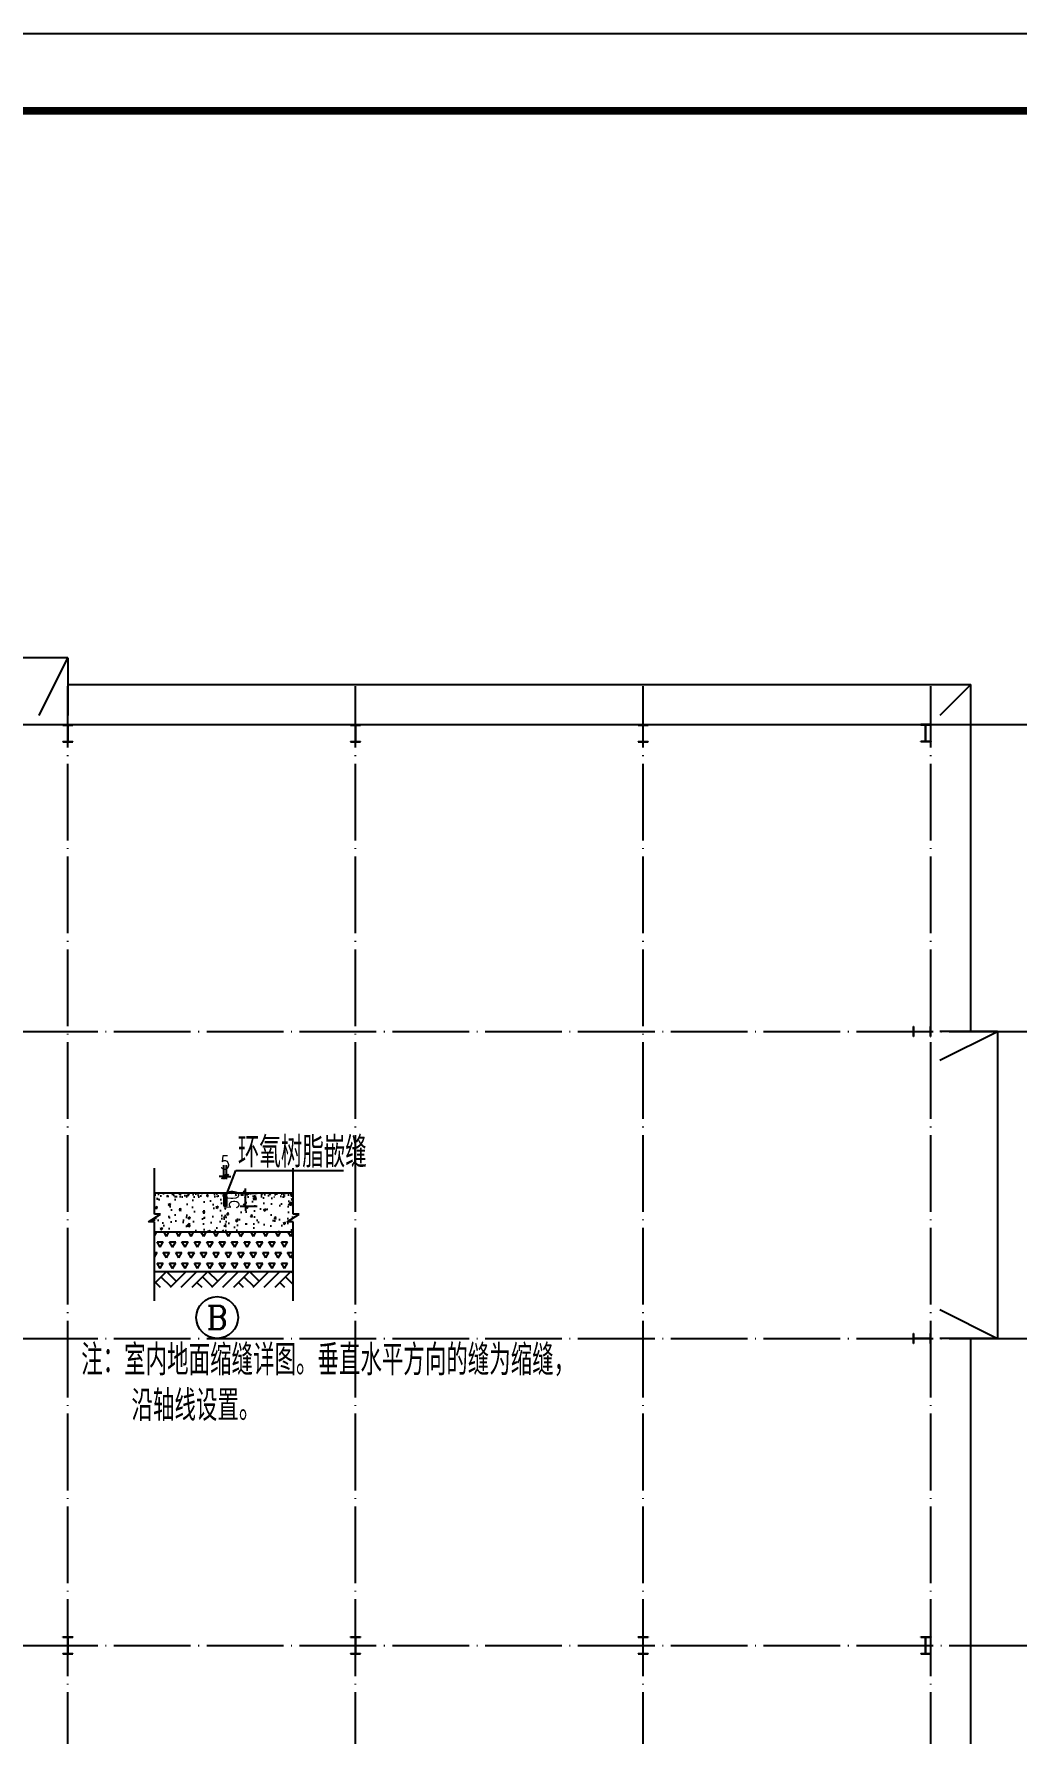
# Model space of a CAD drawing. Extents: x -266287 to 275962, y -324567 to 363765.
# Drawn here: x -120001 to -94392, y 66148 to 110433 of the extents above; entities that cross this region are included whole.
import ezdxf
from ezdxf.enums import TextEntityAlignment as Align

# ---------------------------------------------------------------- set-up
doc = ezdxf.new("R2010")
doc.units = 0
doc.header["$LTSCALE"] = 1000
doc.linetypes.add('DOTE', pattern=[2.42, 2, -0.2, 0.02, -0.2])
doc.layers.get('0').update_dxf_attribs({"linetype": 'CONTINUOUS'})
doc.layers.get('Defpoints').update_dxf_attribs({"linetype": 'CONTINUOUS'})
for name, color, linetype in [('AXIS', 3, 'CONTINUOUS'), ('DOTE', 1, 'DOTE'), ('PUB_DIM', 3, 'CONTINUOUS'), ('PUB_TEXT', 7, 'CONTINUOUS'), ('PUB_TITLE', 4, 'CONTINUOUS'), ('STAIR', 2, 'CONTINUOUS'), ('WALL', 9, 'CONTINUOUS'), ('WINDOW', 4, 'CONTINUOUS')]:
    doc.layers.add(name, color=color, linetype=linetype)
doc.layers.add('填充', color=7, linetype='CONTINUOUS', true_color=0xa08037)
doc.styles.add('_HZTXT', font='txt.shx', dxfattribs={"width": 0.8, "bigfont": 'hztxt.shx'})
doc.styles.add('COMPLEX', font='COMPLEX')
doc.styles.add('DIM_FONT', font='SIMPLEX.shx', dxfattribs={"width": 0.8})
doc.dimstyles.new('DIMN120', dxfattribs={"dimscale": 1.2, "dimtxt": 300, "dimasz": 100, "dimexe": 250, "dimexo": 300, "dimgap": 150, "dimtad": 1, "dimdec": 0, "dimzin": 0, "dimdsep": 46, "dimtxsty": 'DIM_FONT', "dimblk": 'ARCHTICK', "dimcen": 0.09, "dimclrt": 7, "dimazin": 2, "dimtfac": 1, "dimtdec": 0, "dimtix": 1, "dimtmove": 2, "dimatfit": 3, "dimfxl": 0, "dimtolj": 1, "dimtzin": 0, "dimarcsym": 0})

# ---------------------------------------------------------------- blocks, each defined once
blk = doc.blocks.new('_ArchTick')
at = {"color": 0, "linetype": 'ByBlock', "const_width": 0.4}
blk.add_lwpolyline([(-0.5, -0.5), (0.5, 0.5)], dxfattribs=at)
blk = doc.blocks.new('*D36')
at = {"layer": 'AXIS', "color": 0, "lineweight": -2}
for p, q in [((-114624, 80222), (-114182, 80222)), ((-114482, 80222), (-114482, 80342)), ((-114482, 79881), (-114482, 80222)), ((-114624, 79881), (-114182, 79881)), ((-114482, 79881), (-114482, 79761))]:
    blk.add_line(p, q, dxfattribs=at)
at = {"layer": 'Defpoints', "color": 0}
for p in [(-114984, 80222), (-114482, 80222), (-114984, 79881)]:
    blk.add_point(p, dxfattribs=at)
at = {"layer": 'AXIS', "color": 0, "lineweight": -2, "xscale": 120, "yscale": 120, "zscale": 120}
for p, rotation in [((-114482, 80222), 270), ((-114482, 79881), 90)]:
    blk.add_blockref('_ArchTick', p, dxfattribs=dict(at, rotation=rotation))
at = {"layer": 'AXIS', "color": 7, "insert": (-114842, 80051), "char_height": 360, "attachment_point": 5, "rotation": 90, "style": 'DIM_FONT'}
blk.add_mtext('\\A1;50', dxfattribs=at)
blk = doc.blocks.new('*D37')
at = {"layer": 'AXIS', "color": 0, "lineweight": -2}
for p, q in [((-115052, 80652), (-115172, 80652)), ((-115052, 80582), (-115052, 80952)), ((-115052, 80652), (-114984, 80652)), ((-114984, 80582), (-114984, 80952)), ((-114984, 80652), (-114864, 80652))]:
    blk.add_line(p, q, dxfattribs=at)
at = {"layer": 'Defpoints', "color": 0}
for p in [(-114984, 80652), (-115052, 80222), (-114984, 80222)]:
    blk.add_point(p, dxfattribs=at)
at = {"layer": 'AXIS', "color": 0, "lineweight": -2, "xscale": 120, "yscale": 120, "zscale": 120}
blk.add_blockref('_ArchTick', (-115052, 80652), dxfattribs=at)
at = {"layer": 'AXIS', "color": 0, "lineweight": -2, "xscale": 120, "yscale": 120, "zscale": 120, "rotation": 180}
blk.add_blockref('_ArchTick', (-114984, 80652), dxfattribs=at)
at = {"layer": 'AXIS', "color": 7, "insert": (-115018, 81012), "char_height": 360, "attachment_point": 5, "style": 'DIM_FONT'}
blk.add_mtext('\\A1;5', dxfattribs=at)

msp = doc.modelspace()

# ---------------------------------------------------------------- hatches: boundary and pattern name
h = msp.add_hatch(color=256)
h.paths.add_polyline_path([(-119115.20461, 92433.30504), (-119247.07261, 92433.30504), (-119247.07261, 92421.90024), (-119119.00621, 92421.90024), (-119119.00621, 91994.54984), (-119247.07261, 91994.54984), (-119247.07261, 91983.14504), (-119115.20461, 91983.14504)])
h.paths.add_polyline_path([(-118983.33661, 92433.30504), (-119115.20461, 92433.30504), (-119115.20461, 91983.14504), (-118983.33661, 91983.14504), (-118983.33661, 91994.54984), (-119111.40301, 91994.54984), (-119111.40301, 92421.90024), (-118983.33661, 92421.90024)])
h = msp.add_hatch(color=256)
h.paths.add_polyline_path([(-111615.20461, 92433.30504), (-111747.07261, 92433.30504), (-111747.07261, 92421.90024), (-111619.00621, 92421.90024), (-111619.00621, 91994.54984), (-111747.07261, 91994.54984), (-111747.07261, 91983.14504), (-111615.20461, 91983.14504)])
h.paths.add_polyline_path([(-111483.33661, 92433.30504), (-111615.20461, 92433.30504), (-111615.20461, 91983.14504), (-111483.33661, 91983.14504), (-111483.33661, 91994.54984), (-111611.40301, 91994.54984), (-111611.40301, 92421.90024), (-111483.33661, 92421.90024)])
h = msp.add_hatch(color=256)
h.paths.add_polyline_path([(-104115.20461, 92433.30504), (-104247.07261, 92433.30504), (-104247.07261, 92421.90024), (-104119.00621, 92421.90024), (-104119.00621, 91994.54984), (-104247.07261, 91994.54984), (-104247.07261, 91983.14504), (-104115.20461, 91983.14504)])
h.paths.add_polyline_path([(-103983.33661, 92433.30504), (-104115.20461, 92433.30504), (-104115.20461, 91983.14504), (-103983.33661, 91983.14504), (-103983.33661, 91994.54984), (-104111.40301, 91994.54984), (-104111.40301, 92421.90024), (-103983.33661, 92421.90024)])
h = msp.add_hatch(color=256)
h.paths.add_polyline_path([(-96747.07261, 92433.30504), (-96615.20461, 92433.30504), (-96615.20461, 92421.90024), (-96743.27101, 92421.90024), (-96743.27101, 91994.54984), (-96615.20461, 91994.54984), (-96615.20461, 91983.14504), (-96747.07261, 91983.14504)])
h.paths.add_polyline_path([(-96878.94061, 92433.30504), (-96747.07261, 92433.30504), (-96747.07261, 91983.14504), (-96878.94061, 91983.14504), (-96878.94061, 91994.54984), (-96750.87421, 91994.54984), (-96750.87421, 92421.90024), (-96878.94061, 92421.90024)])
h = msp.add_hatch(color=256)
h.paths.add_polyline_path([(-96615.20461, 84433.30504), (-96615.20461, 84301.43704), (-96626.60941, 84301.43704), (-96626.60941, 84429.50344), (-97053.95981, 84429.50344), (-97053.95981, 84301.43704), (-97065.36461, 84301.43704), (-97065.36461, 84433.30504)])
h.paths.add_polyline_path([(-96615.20461, 84565.17304), (-96615.20461, 84433.30504), (-97065.36461, 84433.30504), (-97065.36461, 84565.17304), (-97053.95981, 84565.17304), (-97053.95981, 84437.10664), (-96626.60941, 84437.10664), (-96626.60941, 84565.17304)])
h = msp.add_hatch(color=256)
h.paths.add_polyline_path([(-96626.60941, 84565.17304), (-96615.20461, 84565.17304)], flags=17)
h.paths.add_polyline_path([(-96626.60941, 84301.43704), (-96626.60941, 84429.50344), (-97053.95981, 84429.50344), (-97053.95981, 84301.43704), (-97065.36461, 84301.43704), (-97065.36461, 84565.17304), (-97053.95981, 84565.17304), (-97053.95981, 84437.10664), (-96626.60941, 84437.10664), (-96626.60941, 84565.17304), (-96615.20461, 84565.17304), (-96615.20461, 84301.43704)])
h.paths.add_polyline_path([(-96626.60941, 84301.43704), (-96615.20461, 84301.43704)], flags=17)
h.paths.add_polyline_path([(-96626.60941, 84565.17304), (-96615.20461, 84565.17304)], flags=16)
h.paths.add_polyline_path([(-96626.60941, 84301.43704), (-96626.60941, 84429.50344), (-97053.95981, 84429.50344), (-97053.95981, 84301.43704), (-97065.36461, 84301.43704), (-97065.36461, 84565.17304), (-97053.95981, 84565.17304), (-97053.95981, 84437.10664), (-96626.60941, 84437.10664), (-96626.60941, 84565.17304), (-96615.20461, 84565.17304), (-96615.20461, 84301.43704)], flags=17)
h.paths.add_polyline_path([(-96615.20461, 84301.43704), (-96615.20461, 84565.17304)], flags=17)
h.paths.add_polyline_path([(-96626.60941, 84301.43704), (-96615.20461, 84301.43704)], flags=16)
h.paths.add_polyline_path([(-96626.60941, 84301.43704), (-96626.60941, 84429.50344)], flags=16)
h.paths.add_polyline_path([(-96626.60941, 84437.10664), (-96626.60941, 84565.17304)], flags=16)
h = msp.add_hatch(color=256)
h.paths.add_polyline_path([(-96615.20461, 76433.30504), (-96615.20461, 76301.43704), (-96626.60941, 76301.43704), (-96626.60941, 76429.50344), (-97053.95981, 76429.50344), (-97053.95981, 76301.43704), (-97065.36461, 76301.43704), (-97065.36461, 76433.30504)])
h.paths.add_polyline_path([(-96615.20461, 76565.17304), (-96615.20461, 76433.30504), (-97065.36461, 76433.30504), (-97065.36461, 76565.17304), (-97053.95981, 76565.17304), (-97053.95981, 76437.10664), (-96626.60941, 76437.10664), (-96626.60941, 76565.17304)])
h = msp.add_hatch(color=256)
h.paths.add_polyline_path([(-96626.60941, 76565.17304), (-96615.20461, 76565.17304)], flags=17)
h.paths.add_polyline_path([(-96626.60941, 76301.43704), (-96626.60941, 76429.50344), (-97053.95981, 76429.50344), (-97053.95981, 76301.43704), (-97065.36461, 76301.43704), (-97065.36461, 76565.17304), (-97053.95981, 76565.17304), (-97053.95981, 76437.10664), (-96626.60941, 76437.10664), (-96626.60941, 76565.17304), (-96615.20461, 76565.17304), (-96615.20461, 76301.43704)])
h.paths.add_polyline_path([(-96626.60941, 76301.43704), (-96615.20461, 76301.43704)], flags=17)
h.paths.add_polyline_path([(-96626.60941, 76565.17304), (-96615.20461, 76565.17304)], flags=16)
h.paths.add_polyline_path([(-96626.60941, 76301.43704), (-96626.60941, 76429.50344), (-97053.95981, 76429.50344), (-97053.95981, 76301.43704), (-97065.36461, 76301.43704), (-97065.36461, 76565.17304), (-97053.95981, 76565.17304), (-97053.95981, 76437.10664), (-96626.60941, 76437.10664), (-96626.60941, 76565.17304), (-96615.20461, 76565.17304), (-96615.20461, 76301.43704)], flags=17)
h.paths.add_polyline_path([(-96615.20461, 76301.43704), (-96615.20461, 76565.17304)], flags=17)
h.paths.add_polyline_path([(-96626.60941, 76301.43704), (-96615.20461, 76301.43704)], flags=16)
h.paths.add_polyline_path([(-96626.60941, 76301.43704), (-96626.60941, 76429.50344)], flags=16)
h.paths.add_polyline_path([(-96626.60941, 76437.10664), (-96626.60941, 76565.17304)], flags=16)
h = msp.add_hatch(color=256)
h.paths.add_polyline_path([(-119115.20461, 68658.38504), (-119247.07261, 68658.38504), (-119247.07261, 68646.98024), (-119119.00621, 68646.98024), (-119119.00621, 68219.62984), (-119247.07261, 68219.62984), (-119247.07261, 68208.22504), (-119115.20461, 68208.22504)])
h.paths.add_polyline_path([(-118983.33661, 68658.38504), (-119115.20461, 68658.38504), (-119115.20461, 68208.22504), (-118983.33661, 68208.22504), (-118983.33661, 68219.62984), (-119111.40301, 68219.62984), (-119111.40301, 68646.98024), (-118983.33661, 68646.98024)])
h = msp.add_hatch(color=256)
h.paths.add_polyline_path([(-111615.20461, 68658.38504), (-111747.07261, 68658.38504), (-111747.07261, 68646.98024), (-111619.00621, 68646.98024), (-111619.00621, 68219.62984), (-111747.07261, 68219.62984), (-111747.07261, 68208.22504), (-111615.20461, 68208.22504)])
h.paths.add_polyline_path([(-111483.33661, 68658.38504), (-111615.20461, 68658.38504), (-111615.20461, 68208.22504), (-111483.33661, 68208.22504), (-111483.33661, 68219.62984), (-111611.40301, 68219.62984), (-111611.40301, 68646.98024), (-111483.33661, 68646.98024)])
h = msp.add_hatch(color=256)
h.paths.add_polyline_path([(-104115.20461, 68658.38504), (-104247.07261, 68658.38504), (-104247.07261, 68646.98024), (-104119.00621, 68646.98024), (-104119.00621, 68219.62984), (-104247.07261, 68219.62984), (-104247.07261, 68208.22504), (-104115.20461, 68208.22504)])
h.paths.add_polyline_path([(-103983.33661, 68658.38504), (-104115.20461, 68658.38504), (-104115.20461, 68208.22504), (-103983.33661, 68208.22504), (-103983.33661, 68219.62984), (-104111.40301, 68219.62984), (-104111.40301, 68646.98024), (-103983.33661, 68646.98024)])
h = msp.add_hatch(color=256)
h.paths.add_polyline_path([(-96747.07261, 68658.38504), (-96878.94061, 68658.38504), (-96878.94061, 68646.98024), (-96750.87421, 68646.98024), (-96750.87421, 68219.62984), (-96878.94061, 68219.62984), (-96878.94061, 68208.22504), (-96747.07261, 68208.22504)])
h.paths.add_polyline_path([(-96615.20461, 68658.38504), (-96747.07261, 68658.38504), (-96747.07261, 68208.22504), (-96615.20461, 68208.22504), (-96615.20461, 68219.62984), (-96743.27101, 68219.62984), (-96743.27101, 68646.98024), (-96615.20461, 68646.98024)])
at = {"layer": '填充'}
h = msp.add_hatch(dxfattribs=at)
h.set_pattern_fill('AR-CONC', color=256, scale=1.3608, style=0)
h.set_pattern_definition([(50, (-259238.2, 121620.63), (247.9169, -21.6899), [25.92324, -285.15564]), (355, (-259238.2, 121620.63), (-47.95844, 259.9899), [20.7386, -228.1245]), (100.451, (-259217.55, 121618.83), (199.95936, 238.2988), [22.03135, -242.34487]), (46.1842, (-259238.2, 121689.76), (368.88436, -57.2112), [38.8849, -427.7335]), (96.6356, (-259207.47, 121685), (323.0597, 336.6967), [33.047, -363.5173]), (351.184, (-259238.2, 121689.76), (323.0602, 336.6961), [31.1079, -342.1868]), (21, (-259203.65, 121672.48), (206.31753, -139.16292), [25.92324, -285.15564]), (326, (-259203.65, 121672.48), (84.1002, 250.643), [20.7386, -228.1245]), (71.4514, (-259186.45, 121660.88), (290.41716, 111.48062), [22.03135, -242.34487]), (37.5, (-259238.21, 121620.63), (4.20297, 115.062497), [0, -225.35937, 0, -231.58094, 0, -228.98862]), (7.5, (-259238.21, 121620.63), (90.9282, 136.32573), [0, -132.0357, 0, -220.17472, 0, -87.27491]), (327.5, (-259315.29, 121620.63), (184.51168, -7.795675), [0, -86.4108, 0, -269.6017, 0, -357.74071]), (317.5, (-259349.85, 121620.63), (201.57419, 34.60037), [0, -112.33404, 0, -179.04318, 0, -254.04775])])
h.paths.add_polyline_path([(-116859.42141, 80221.50755), (-116859.42141, 80119.44755), (-115051.86599, 80119.44755), (-115051.86599, 80221.50755)])
h.paths.add_polyline_path([(-113244.31057, 80119.44755), (-113244.31057, 80221.50755), (-114983.82599, 80221.50755), (-114983.82599, 80119.44755)])
msp.add_hatch(color=256, dxfattribs=at).paths.add_polyline_path([(-114983.82599, 80119.44755), (-114983.82599, 80221.50755), (-115051.86599, 80221.50755), (-115051.86599, 80119.44755), (-115051.86599, 79881.30755), (-114983.82599, 79881.30755)])
h = msp.add_hatch(dxfattribs=at)
h.set_pattern_fill('AR-CONC', color=256, scale=3.402, style=0)
h.set_pattern_definition([(50, (47903.27, 826403.95), (619.79224, -54.22477), [64.8081, -712.8891]), (355, (47903.3, 826403.95), (-119.8961, 649.9747), [51.8465, -570.3113]), (100.451, (47954.9, 826399.4), (499.8984, 595.74697), [55.0784, -605.8622]), (46.1842, (47903.3, 826576.8), (922.2109, -143.028), [97.2121, -1069.3337]), (96.6356, (47980.1, 826564.85), (807.6492, 841.7417), [82.6176, -908.7933]), (351.184, (47903.3, 826576.8), (807.6505, 841.7403), [77.7697, -855.4669]), (21, (47989.7, 826533.56), (515.79382, -347.9073), [64.8081, -712.8891]), (326, (47989.7, 826533.56), (210.2505, 626.60746), [51.8465, -570.3113]), (71.4514, (48032.67, 826504.6), (726.0429, 278.70156), [55.0784, -605.8622]), (37.5, (47903.27, 826403.95), (10.50743, 287.65624), [0, -563.39842, 0, -578.95236, 0, -572.47155]), (7.5, (47903.27, 826403.95), (227.32049, 340.81432), [0, -330.08926, 0, -550.4368, 0, -218.18727]), (327.5, (47710.58, 826403.95), (461.279205, -19.48919), [0, -216.027, 0, -674.00424, 0, -894.35178]), (317.5, (47624.17, 826403.95), (503.93548, 86.50092), [0, -280.8351, 0, -447.60794, 0, -635.11938])])
h.paths.add_polyline_path([(-114983.82599, 80119.44755), (-114983.82599, 79200.90755), (-113244.31057, 79200.90755), (-113244.31057, 79473.44431), (-113402.42803, 79473.44431), (-113084.9716, 79670.77145), (-113244.31057, 79670.77145), (-113244.31057, 80119.44755)])
h.paths.add_polyline_path([(-116859.42141, 80119.44755), (-116859.42141, 79670.77145), (-116700.08245, 79670.77145), (-117017.53888, 79473.44431), (-116859.42141, 79473.44431), (-116859.42141, 79200.90755), (-115051.86599, 79200.90755), (-115051.86599, 80119.44755)])
h = msp.add_hatch(dxfattribs=at)
h.set_pattern_fill('AR-CONC', color=256, scale=1.3608, style=0)
h.set_pattern_definition([(50, (-265428.3, 121620.63), (247.9169, -21.6899), [25.92324, -285.15564]), (355, (-265428.3, 121620.63), (-47.95844, 259.9899), [20.7386, -228.1245]), (100.451, (-265407.63, 121618.83), (199.95936, 238.2988), [22.03135, -242.34487]), (46.1842, (-265428.3, 121689.76), (368.88436, -57.2112), [38.8849, -427.7335]), (96.6356, (-265397.55, 121685), (323.0597, 336.6967), [33.047, -363.5173]), (351.184, (-265428.3, 121689.76), (323.0602, 336.6961), [31.1079, -342.1868]), (21, (-265393.73, 121672.48), (206.31753, -139.16292), [25.92324, -285.15564]), (326, (-265393.73, 121672.48), (84.1002, 250.643), [20.7386, -228.1245]), (71.4514, (-265376.53, 121660.88), (290.41716, 111.48062), [22.03135, -242.34487]), (37.5, (-265428.29, 121620.63), (4.20297, 115.062497), [0, -225.35937, 0, -231.58094, 0, -228.98862]), (7.5, (-265428.29, 121620.63), (90.9282, 136.32573), [0, -132.0357, 0, -220.17472, 0, -87.27491]), (327.5, (-265505.37, 121620.63), (184.51168, -7.795675), [0, -86.4108, 0, -269.6017, 0, -357.74071]), (317.5, (-265539.93, 121620.63), (201.57419, 34.60037), [0, -112.33404, 0, -179.04318, 0, -254.04775])])
h.paths.add_polyline_path([(-115051.86599, 79200.90755), (-114983.82599, 79200.90755), (-114983.82599, 79881.30755), (-115051.86599, 79881.30755)])
h = msp.add_hatch(dxfattribs=at)
h.set_pattern_fill('TRIANG', color=256, scale=34.02, style=0)
h.set_pattern_definition([(60, (47903.27, 826403.95), (-162.02019, 280.62727), [162.02025, -162.02025]), (120, (47903.27, 826403.95), (-324.04044, 3e-05), [162.02025, -162.02025]), (0, (47822.26, 826544.26), (162.02025, 280.62724), [162.02025, -162.02025])])
h.paths.add_polyline_path([(-116859.42141, 79200.90755), (-116859.42141, 78180.30755), (-114884.94645, 78180.30755), (-113244.31057, 78180.30755), (-113244.31057, 79200.90755)])

# ---------------------------------------------------------------- linework, layer by layer
for p, q in [((-95575.20461, 93473.30504), (-96375.20461, 92673.30504)), ((-95575.20461, 84433.30504), (-95575.20461, 93473.30504)), ((-116859.42141, 77867.07705, 27.8234), (-116546.19091, 78180.30755, 27.8234)), ((-116689.07491, 78037.42355, 27.8234), (-116433.92491, 77782.27355, 27.8234)), ((-116546.19091, 78180.30755, 27.8234), (-116291.04091, 77925.15755, 27.8234)), ((-116444.13091, 77772.06755, 27.8234), (-116035.89091, 78180.30755, 27.8234)), ((-116158.36291, 77772.06755, 27.8234), (-115750.12291, 78180.30755, 27.8234)), ((-115872.59491, 77772.06755, 27.8234), (-115464.35491, 78180.30755, 27.8234)), ((-115607.23891, 78037.42355, 27.8234), (-115352.08891, 77782.27355, 27.8234)), ((-115464.35491, 78180.30755, 27.8234), (-115209.20491, 77925.15755, 27.8234)), ((-115362.29491, 77772.06755, 27.8234), (-114954.05491, 78180.30755, 27.8234)), ((-115076.52691, 77772.06755, 27.8234), (-114668.28691, 78180.30755, 27.8234)), ((-114790.75891, 77772.06755, 27.8234), (-114382.51891, 78180.30755, 27.8234)), ((-114525.40291, 78037.42355, 27.8234), (-114270.25291, 77782.27355, 27.8234)), ((-114382.51891, 78180.30755, 27.8234), (-114127.36891, 77925.15755, 27.8234)), ((-114280.45891, 77772.06755, 27.8234), (-113872.21891, 78180.30755, 27.8234)), ((-113994.69091, 77772.06755, 27.8234), (-113586.45091, 78180.30755, 27.8234)), ((-113708.92291, 77772.06755, 27.8234), (-113300.68291, 78180.30755, 27.8234)), ((-113443.56691, 78037.42355, 27.8234), (-113244.31057, 77838.16721, 27.8234)), ((-113300.68291, 78180.30755, 27.8234), (-113244.31057, 78123.93521, 27.8234)), ((-116831.95891, 77894.53955, 27.8234), (-116709.48691, 77772.06755, 27.8234)), ((-115750.12291, 77894.53955, 27.8234), (-115627.65091, 77772.06755, 27.8234)), ((-114668.28691, 77894.53955, 27.8234), (-114545.81491, 77772.06755, 27.8234)), ((-113586.45091, 77894.53955, 27.8234), (-113463.97891, 77772.06755, 27.8234)), ((-95575.20461, 60433.30504), (-95575.20461, 76433.30504))]:
    msp.add_line(p, q)
at = {"layer": 'AXIS'}
for p, q in [((-95615.20461, 92433.30504), (-87615.20461, 92433.30504)), ((-95615.20461, 84433.30504), (-87615.20461, 84433.30504)), ((-115019.17845, 80091.17954, 27.8234), (-114737.78339, 80807.89619, 27.8234)), ((-114737.78339, 80807.89619, 27.8234), (-111931.14073, 80807.89619, 27.8234)), ((-95615.20461, 76433.30504), (-87615.20461, 76433.30504)), ((-95615.20461, 68433.30504), (-87615.20461, 68433.30504))]:
    msp.add_line(p, q, dxfattribs=at)
at = {"layer": 'DOTE'}
for p, q in [((-119115.20461, 43433.30504), (-119115.20461, 93433.30504)), ((-111615.20461, 43433.30504), (-111615.20461, 93433.30504)), ((-104115.20461, 43433.30504), (-104115.20461, 93433.30504)), ((-96615.20461, 43433.30504), (-96615.20461, 93433.30504)), ((-202615.20461, 84433.30504), (-95615.20461, 84433.30504)), ((-202615.20461, 76433.30504), (-95615.20461, 76433.30504)), ((-202615.20461, 68433.30504), (-95615.20461, 68433.30504))]:
    msp.add_line(p, q, dxfattribs=at)
at = {"layer": 'PUB_DIM'}
msp.add_circle((-115222.68885, 76977.62504), 544.32, dxfattribs=at)
at = {"layer": 'PUB_TITLE', "color": 7}
msp.add_line((-119115.20461, 93473.30504), (-95575.20461, 93473.30504), dxfattribs=at)
at = {"layer": 'PUB_TITLE'}
msp.add_lwpolyline([(-220364.58828, 26433.30504), (-71764.58828, 26433.30504), (-71764.58828, 110433.30504), (-220364.58828, 110433.30504)], close=True, dxfattribs=at)
at = {"layer": 'PUB_TITLE', "const_width": 200}
msp.add_lwpolyline([(-215364.58828, 28433.30504), (-73764.58828, 28433.30504), (-73764.58828, 108433.30504), (-215364.58828, 108433.30504)], close=True, dxfattribs=at)
at = {"layer": 'STAIR'}
for p, q in [((-119115.20461, 94173.79307), (-126615.20461, 94173.79307)), ((-119865.20461, 92673.30504), (-119115.20461, 94173.79307)), ((-119115.20461, 94173.79307), (-119115.20461, 92673.30504)), ((-96375.20461, 83683.30504), (-94874.71658, 84433.30504)), ((-94874.71658, 84433.30504), (-96375.20461, 84433.30504)), ((-94874.71658, 84433.30504), (-94874.71658, 76433.30504)), ((-96375.20461, 77183.30504), (-94874.71658, 76433.30504)), ((-94874.71658, 76433.30504), (-96375.20461, 76433.30504))]:
    msp.add_line(p, q, dxfattribs=at)
at = {"layer": 'WALL', "color": 5}
for p, q in [((-113244.31057, 80221.50755, 27.8234), (-116859.42141, 80221.50755, 27.8234)), ((-115051.86599, 80119.44755, 27.8234), (-115051.86599, 79881.30755, 27.8234)), ((-114983.82599, 80119.44755, 27.8234), (-114983.82599, 79881.30755, 27.8234)), ((-113244.31057, 79200.90755, 27.8234), (-116859.42141, 79200.90755, 27.8234)), ((-116859.42141, 78180.30755, 27.8234), (-113244.31057, 78180.30755, 27.8234))]:
    msp.add_line(p, q, dxfattribs=at)
at = {"layer": 'WINDOW'}
msp.add_line((-202615.20461, 92433.30504), (-95615.20461, 92433.30504), dxfattribs=at)
at = {"layer": 'WINDOW', "color": 2}
for p, q in [((-119247.07261, 92433.30504), (-118983.33661, 92433.30504)), ((-119247.07261, 92433.30504), (-119247.07261, 92421.90024)), ((-119247.07261, 92433.30504), (-119247.07261, 92421.90024)), ((-119247.07261, 92433.30504), (-118983.33661, 92433.30504)), ((-119247.07261, 92433.30504), (-118983.33661, 92433.30504)), ((-119247.07261, 92421.90024), (-119247.07261, 92433.30504)), ((-119247.07261, 92421.90024), (-119119.00621, 92421.90024)), ((-119247.07261, 92421.90024), (-119119.00621, 92421.90024)), ((-119247.07261, 92421.90024), (-119119.00621, 92421.90024)), ((-119119.00621, 91994.54984), (-119119.00621, 92421.90024)), ((-119111.40301, 92421.90024), (-118983.33661, 92421.90024)), ((-119111.40301, 91994.54984), (-119111.40301, 92421.90024)), ((-119111.40301, 92421.90024), (-118983.33661, 92421.90024)), ((-119111.40301, 92421.90024), (-118983.33661, 92421.90024)), ((-118983.33661, 92421.90024), (-118983.33661, 92433.30504)), ((-118983.33661, 92421.90024), (-118983.33661, 92433.30504)), ((-118983.33661, 92433.30504), (-118983.33661, 92421.90024)), ((-111747.07261, 92433.30504), (-111483.33661, 92433.30504)), ((-111747.07261, 92433.30504), (-111747.07261, 92421.90024)), ((-111747.07261, 92433.30504), (-111747.07261, 92421.90024)), ((-111747.07261, 92433.30504), (-111483.33661, 92433.30504)), ((-111747.07261, 92433.30504), (-111483.33661, 92433.30504)), ((-111747.07261, 92421.90024), (-111747.07261, 92433.30504)), ((-111747.07261, 92421.90024), (-111619.00621, 92421.90024)), ((-111747.07261, 92421.90024), (-111619.00621, 92421.90024)), ((-111747.07261, 92421.90024), (-111619.00621, 92421.90024)), ((-111619.00621, 91994.54984), (-111619.00621, 92421.90024)), ((-111611.40301, 92421.90024), (-111483.33661, 92421.90024)), ((-111611.40301, 91994.54984), (-111611.40301, 92421.90024)), ((-111611.40301, 92421.90024), (-111483.33661, 92421.90024)), ((-111611.40301, 92421.90024), (-111483.33661, 92421.90024)), ((-111483.33661, 92421.90024), (-111483.33661, 92433.30504)), ((-111483.33661, 92421.90024), (-111483.33661, 92433.30504)), ((-111483.33661, 92433.30504), (-111483.33661, 92421.90024)), ((-104247.07261, 92433.30504), (-103983.33661, 92433.30504)), ((-104247.07261, 92433.30504), (-104247.07261, 92421.90024)), ((-104247.07261, 92433.30504), (-104247.07261, 92421.90024)), ((-104247.07261, 92433.30504), (-103983.33661, 92433.30504)), ((-104247.07261, 92433.30504), (-103983.33661, 92433.30504)), ((-104247.07261, 92421.90024), (-104247.07261, 92433.30504)), ((-104247.07261, 92421.90024), (-104119.00621, 92421.90024)), ((-104247.07261, 92421.90024), (-104119.00621, 92421.90024)), ((-104247.07261, 92421.90024), (-104119.00621, 92421.90024)), ((-104119.00621, 91994.54984), (-104119.00621, 92421.90024)), ((-104111.40301, 92421.90024), (-103983.33661, 92421.90024)), ((-104111.40301, 91994.54984), (-104111.40301, 92421.90024)), ((-104111.40301, 92421.90024), (-103983.33661, 92421.90024)), ((-104111.40301, 92421.90024), (-103983.33661, 92421.90024)), ((-103983.33661, 92421.90024), (-103983.33661, 92433.30504)), ((-103983.33661, 92421.90024), (-103983.33661, 92433.30504)), ((-103983.33661, 92433.30504), (-103983.33661, 92421.90024)), ((-96878.94061, 92421.90024), (-96878.94061, 92433.30504)), ((-96615.20461, 92433.30504), (-96878.94061, 92433.30504)), ((-96878.94061, 92421.90024), (-96878.94061, 92433.30504)), ((-96615.20461, 92433.30504), (-96878.94061, 92433.30504)), ((-96878.94061, 92433.30504), (-96878.94061, 92421.90024)), ((-96615.20461, 92433.30504), (-96878.94061, 92433.30504)), ((-96750.87421, 92421.90024), (-96878.94061, 92421.90024)), ((-96750.87421, 92421.90024), (-96878.94061, 92421.90024)), ((-96750.87421, 92421.90024), (-96878.94061, 92421.90024)), ((-96750.87421, 91994.54984), (-96750.87421, 92421.90024)), ((-96615.20461, 92421.90024), (-96743.27101, 92421.90024)), ((-96743.27101, 91994.54984), (-96743.27101, 92421.90024)), ((-96615.20461, 92421.90024), (-96743.27101, 92421.90024)), ((-96615.20461, 92421.90024), (-96743.27101, 92421.90024)), ((-96615.20461, 92433.30504), (-96615.20461, 92421.90024)), ((-96615.20461, 92433.30504), (-96615.20461, 92421.90024)), ((-96615.20461, 92421.90024), (-96615.20461, 92433.30504)), ((-119247.07261, 91994.54984), (-119247.07261, 91983.14504)), ((-119247.07261, 91994.54984), (-119119.00621, 91994.54984)), ((-119247.07261, 91983.14504), (-118983.33661, 91983.14504)), ((-119111.40301, 91994.54984), (-118983.33661, 91994.54984)), ((-118983.33661, 91983.14504), (-118983.33661, 91994.54984)), ((-111747.07261, 91994.54984), (-111747.07261, 91983.14504)), ((-111747.07261, 91994.54984), (-111619.00621, 91994.54984)), ((-111747.07261, 91983.14504), (-111483.33661, 91983.14504)), ((-111611.40301, 91994.54984), (-111483.33661, 91994.54984)), ((-111483.33661, 91983.14504), (-111483.33661, 91994.54984)), ((-104247.07261, 91994.54984), (-104247.07261, 91983.14504)), ((-104247.07261, 91994.54984), (-104119.00621, 91994.54984)), ((-104247.07261, 91983.14504), (-103983.33661, 91983.14504)), ((-104111.40301, 91994.54984), (-103983.33661, 91994.54984)), ((-103983.33661, 91983.14504), (-103983.33661, 91994.54984)), ((-96750.87421, 91994.54984), (-96878.94061, 91994.54984)), ((-96878.94061, 91983.14504), (-96878.94061, 91994.54984)), ((-96615.20461, 91983.14504), (-96878.94061, 91983.14504)), ((-96615.20461, 91994.54984), (-96743.27101, 91994.54984)), ((-96615.20461, 91994.54984), (-96615.20461, 91983.14504)), ((-97065.36461, 84565.17304), (-97053.95981, 84565.17304)), ((-97065.36461, 84301.43704), (-97065.36461, 84565.17304)), ((-97053.95981, 84301.43704), (-97065.36461, 84301.43704)), ((-97053.95981, 84437.10664), (-97053.95981, 84565.17304)), ((-97053.95981, 84437.10664), (-96626.60941, 84437.10664)), ((-97053.95981, 84429.50344), (-96626.60941, 84429.50344)), ((-97053.95981, 84301.43704), (-97053.95981, 84429.50344)), ((-96626.60941, 84437.10664), (-96626.60941, 84565.17304)), ((-96626.60941, 84565.17304), (-96615.20461, 84565.17304)), ((-96626.60941, 84565.17304), (-96615.20461, 84565.17304)), ((-96626.60941, 84437.10664), (-96626.60941, 84565.17304)), ((-96626.60941, 84437.10664), (-96626.60941, 84565.17304)), ((-96615.20461, 84565.17304), (-96626.60941, 84565.17304)), ((-96626.60941, 84301.43704), (-96626.60941, 84429.50344)), ((-96626.60941, 84301.43704), (-96626.60941, 84429.50344)), ((-96626.60941, 84301.43704), (-96626.60941, 84429.50344)), ((-96615.20461, 84301.43704), (-96626.60941, 84301.43704)), ((-96615.20461, 84301.43704), (-96626.60941, 84301.43704)), ((-96626.60941, 84301.43704), (-96615.20461, 84301.43704)), ((-96615.20461, 84301.43704), (-96615.20461, 84565.17304)), ((-96615.20461, 84301.43704), (-96615.20461, 84565.17304)), ((-96615.20461, 84301.43704), (-96615.20461, 84565.17304)), ((-97065.36461, 76565.17304), (-97053.95981, 76565.17304)), ((-97065.36461, 76301.43704), (-97065.36461, 76565.17304)), ((-97053.95981, 76301.43704), (-97065.36461, 76301.43704)), ((-97053.95981, 76437.10664), (-97053.95981, 76565.17304)), ((-97053.95981, 76437.10664), (-96626.60941, 76437.10664)), ((-97053.95981, 76429.50344), (-96626.60941, 76429.50344)), ((-97053.95981, 76301.43704), (-97053.95981, 76429.50344)), ((-96626.60941, 76437.10664), (-96626.60941, 76565.17304)), ((-96626.60941, 76565.17304), (-96615.20461, 76565.17304)), ((-96626.60941, 76565.17304), (-96615.20461, 76565.17304)), ((-96626.60941, 76437.10664), (-96626.60941, 76565.17304)), ((-96626.60941, 76437.10664), (-96626.60941, 76565.17304)), ((-96615.20461, 76565.17304), (-96626.60941, 76565.17304)), ((-96626.60941, 76301.43704), (-96626.60941, 76429.50344)), ((-96626.60941, 76301.43704), (-96626.60941, 76429.50344)), ((-96626.60941, 76301.43704), (-96626.60941, 76429.50344)), ((-96615.20461, 76301.43704), (-96626.60941, 76301.43704)), ((-96615.20461, 76301.43704), (-96626.60941, 76301.43704)), ((-96626.60941, 76301.43704), (-96615.20461, 76301.43704)), ((-96615.20461, 76301.43704), (-96615.20461, 76565.17304)), ((-96615.20461, 76301.43704), (-96615.20461, 76565.17304)), ((-96615.20461, 76301.43704), (-96615.20461, 76565.17304)), ((-119247.07261, 68658.38504), (-118983.33661, 68658.38504)), ((-119247.07261, 68658.38504), (-119247.07261, 68646.98024)), ((-119247.07261, 68658.38504), (-119247.07261, 68646.98024)), ((-119247.07261, 68658.38504), (-118983.33661, 68658.38504)), ((-119247.07261, 68658.38504), (-118983.33661, 68658.38504)), ((-119247.07261, 68646.98024), (-119247.07261, 68658.38504)), ((-119247.07261, 68646.98024), (-119119.00621, 68646.98024)), ((-119247.07261, 68646.98024), (-119119.00621, 68646.98024)), ((-119247.07261, 68646.98024), (-119119.00621, 68646.98024)), ((-119119.00621, 68219.62984), (-119119.00621, 68646.98024)), ((-119111.40301, 68646.98024), (-118983.33661, 68646.98024)), ((-119111.40301, 68219.62984), (-119111.40301, 68646.98024)), ((-119111.40301, 68646.98024), (-118983.33661, 68646.98024)), ((-119111.40301, 68646.98024), (-118983.33661, 68646.98024)), ((-118983.33661, 68646.98024), (-118983.33661, 68658.38504)), ((-118983.33661, 68646.98024), (-118983.33661, 68658.38504)), ((-118983.33661, 68658.38504), (-118983.33661, 68646.98024)), ((-111747.07261, 68658.38504), (-111483.33661, 68658.38504)), ((-111747.07261, 68658.38504), (-111747.07261, 68646.98024)), ((-111747.07261, 68658.38504), (-111747.07261, 68646.98024)), ((-111747.07261, 68658.38504), (-111483.33661, 68658.38504)), ((-111747.07261, 68658.38504), (-111483.33661, 68658.38504)), ((-111747.07261, 68646.98024), (-111747.07261, 68658.38504)), ((-111747.07261, 68646.98024), (-111619.00621, 68646.98024)), ((-111747.07261, 68646.98024), (-111619.00621, 68646.98024)), ((-111747.07261, 68646.98024), (-111619.00621, 68646.98024)), ((-111619.00621, 68219.62984), (-111619.00621, 68646.98024)), ((-111611.40301, 68646.98024), (-111483.33661, 68646.98024)), ((-111611.40301, 68219.62984), (-111611.40301, 68646.98024)), ((-111611.40301, 68646.98024), (-111483.33661, 68646.98024)), ((-111611.40301, 68646.98024), (-111483.33661, 68646.98024)), ((-111483.33661, 68646.98024), (-111483.33661, 68658.38504)), ((-111483.33661, 68646.98024), (-111483.33661, 68658.38504)), ((-111483.33661, 68658.38504), (-111483.33661, 68646.98024)), ((-104247.07261, 68658.38504), (-103983.33661, 68658.38504)), ((-104247.07261, 68658.38504), (-104247.07261, 68646.98024)), ((-104247.07261, 68658.38504), (-104247.07261, 68646.98024)), ((-104247.07261, 68658.38504), (-103983.33661, 68658.38504)), ((-104247.07261, 68658.38504), (-103983.33661, 68658.38504)), ((-104247.07261, 68646.98024), (-104247.07261, 68658.38504)), ((-104247.07261, 68646.98024), (-104119.00621, 68646.98024)), ((-104247.07261, 68646.98024), (-104119.00621, 68646.98024)), ((-104247.07261, 68646.98024), (-104119.00621, 68646.98024)), ((-104119.00621, 68219.62984), (-104119.00621, 68646.98024)), ((-104111.40301, 68646.98024), (-103983.33661, 68646.98024)), ((-104111.40301, 68219.62984), (-104111.40301, 68646.98024)), ((-104111.40301, 68646.98024), (-103983.33661, 68646.98024)), ((-104111.40301, 68646.98024), (-103983.33661, 68646.98024)), ((-103983.33661, 68646.98024), (-103983.33661, 68658.38504)), ((-103983.33661, 68646.98024), (-103983.33661, 68658.38504)), ((-103983.33661, 68658.38504), (-103983.33661, 68646.98024)), ((-96878.94061, 68658.38504), (-96615.20461, 68658.38504)), ((-96878.94061, 68658.38504), (-96878.94061, 68646.98024)), ((-96878.94061, 68658.38504), (-96878.94061, 68646.98024)), ((-96878.94061, 68658.38504), (-96615.20461, 68658.38504)), ((-96878.94061, 68658.38504), (-96615.20461, 68658.38504)), ((-96878.94061, 68646.98024), (-96878.94061, 68658.38504)), ((-96878.94061, 68646.98024), (-96750.87421, 68646.98024)), ((-96878.94061, 68646.98024), (-96750.87421, 68646.98024)), ((-96878.94061, 68646.98024), (-96750.87421, 68646.98024)), ((-96750.87421, 68219.62984), (-96750.87421, 68646.98024)), ((-96743.27101, 68646.98024), (-96615.20461, 68646.98024)), ((-96743.27101, 68219.62984), (-96743.27101, 68646.98024)), ((-96743.27101, 68646.98024), (-96615.20461, 68646.98024)), ((-96743.27101, 68646.98024), (-96615.20461, 68646.98024)), ((-96615.20461, 68646.98024), (-96615.20461, 68658.38504)), ((-96615.20461, 68646.98024), (-96615.20461, 68658.38504)), ((-96615.20461, 68658.38504), (-96615.20461, 68646.98024)), ((-119247.07261, 68219.62984), (-119247.07261, 68208.22504)), ((-119247.07261, 68219.62984), (-119119.00621, 68219.62984)), ((-119247.07261, 68208.22504), (-118983.33661, 68208.22504)), ((-119111.40301, 68219.62984), (-118983.33661, 68219.62984)), ((-118983.33661, 68208.22504), (-118983.33661, 68219.62984)), ((-111747.07261, 68219.62984), (-111747.07261, 68208.22504)), ((-111747.07261, 68219.62984), (-111619.00621, 68219.62984)), ((-111747.07261, 68208.22504), (-111483.33661, 68208.22504)), ((-111611.40301, 68219.62984), (-111483.33661, 68219.62984)), ((-111483.33661, 68208.22504), (-111483.33661, 68219.62984)), ((-104247.07261, 68219.62984), (-104247.07261, 68208.22504)), ((-104247.07261, 68219.62984), (-104119.00621, 68219.62984)), ((-104247.07261, 68208.22504), (-103983.33661, 68208.22504)), ((-104111.40301, 68219.62984), (-103983.33661, 68219.62984)), ((-103983.33661, 68208.22504), (-103983.33661, 68219.62984)), ((-96878.94061, 68219.62984), (-96878.94061, 68208.22504)), ((-96878.94061, 68219.62984), (-96750.87421, 68219.62984)), ((-96878.94061, 68208.22504), (-96615.20461, 68208.22504)), ((-96743.27101, 68219.62984), (-96615.20461, 68219.62984)), ((-96615.20461, 68208.22504), (-96615.20461, 68219.62984))]:
    msp.add_line(p, q, dxfattribs=at)
at = {"layer": '填充'}
for p, q in [((-116859.42141, 79670.77145, 27.8234), (-116859.42141, 80873.82047, 27.8234)), ((-113244.31057, 79670.77145, 27.8234), (-113244.31057, 80873.82047, 27.8234)), ((-115051.86599, 80119.44755, 27.8234), (-115051.86599, 80221.50755, 27.8234)), ((-114983.82599, 80119.44755, 27.8234), (-114983.82599, 80221.50755, 27.8234)), ((-115051.86599, 79881.30755, 27.8234), (-114983.82599, 79881.30755, 27.8234)), ((-117017.53888, 79473.44431, 27.8234), (-116700.08245, 79670.77145, 27.8234)), ((-116859.42141, 79473.44431, 27.8234), (-117017.53888, 79473.44431, 27.8234)), ((-116700.08245, 79670.77145, 27.8234), (-116859.42141, 79670.77145, 27.8234)), ((-116859.42141, 77412.16849, 27.8234), (-116859.42141, 79473.44431, 27.8234)), ((-113402.42803, 79473.44431, 27.8234), (-113084.9716, 79670.77145, 27.8234)), ((-113244.31057, 79473.44431, 27.8234), (-113402.42803, 79473.44431, 27.8234)), ((-113084.9716, 79670.77145, 27.8234), (-113244.31057, 79670.77145, 27.8234)), ((-113244.31057, 77412.16849, 27.8234), (-113244.31057, 79473.44431, 27.8234))]:
    msp.add_line(p, q, dxfattribs=at)

# ---------------------------------------------------------------- texts
at = {"layer": 'PUB_DIM', "style": 'COMPLEX', "width": 1.102941}
msp.add_attdef('B', text='', height=609.6384, dxfattribs=at).set_placement((-115494.84885, 76672.80584), (-114950.52885, 76672.80584), align=Align.FIT)
at = {"layer": 'PUB_TEXT', "style": '_HZTXT', "width": 0.7}
for s, p in [('环氧树脂嵌缝', (-114683.11482, 80886.42405)), ('注：室内地面缩缝详图。垂直水平方向的缝为缩缝，', (-118768.64923, 75470.81781)), ('沿轴线设置。', (-117457.79588, 74282.87771, 0))]:
    msp.add_text(s, height=800, dxfattribs=at).set_placement(p)

# ---------------------------------------------------------------- dimensions: what is measured, and where the dimension line sits
at = {"layer": 'AXIS'}
for p1, distance, text, picture, middle in [((-115051.86599, 80221.50755), 430.39894, '5', '*D37', (-115017.84599, 81011.90649)), ((-114983.82599, 79881.30755), -501.50979, '50', '*D36', (-114842.31621, 80051.40755))]:
    dim = msp.add_aligned_dim(p1=p1, p2=(-114983.82599, 80221.50755), distance=distance, text=text, dimstyle='DIMN120', dxfattribs=at)
    dim.commit()
    dim.dimension.update_dxf_attribs({"geometry": picture, "text_midpoint": middle})

doc.saveas('drawing.dxf')
